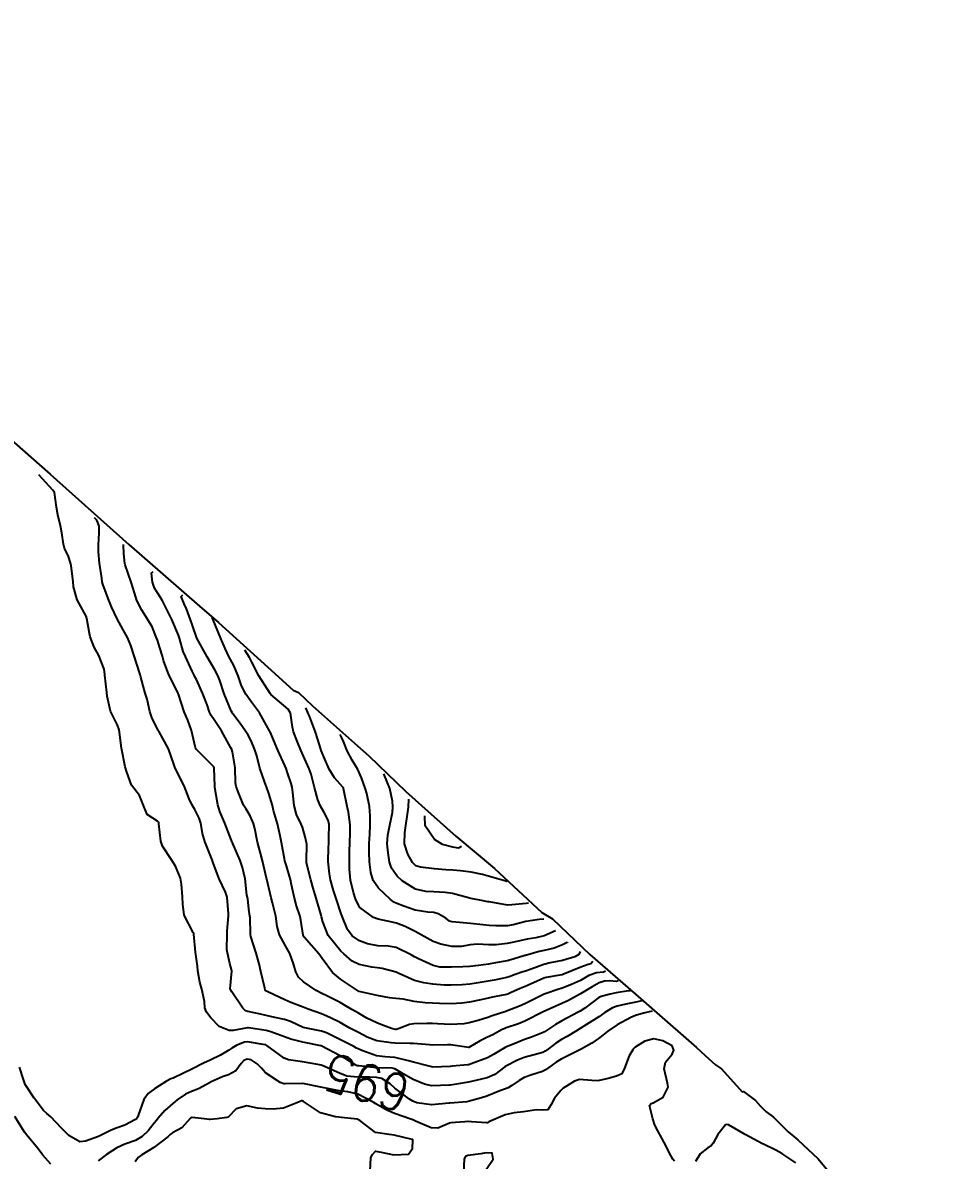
# Model space of a CAD drawing. Header units: metres. Extents: x 298520 to 308411, y 7433745 to 7450750.
# Drawn here: x 301722.7 to 301821, y 7442769.8 to 7442893 of the extents above; entities that cross this region are included whole.
import ezdxf
from ezdxf.enums import TextEntityAlignment as Align

# ---------------------------------------------------------------- set-up
doc = ezdxf.new("R2010")
doc.units = ezdxf.units.M
doc.header["$LTSCALE"] = 10
doc.linetypes.add('DASHED', pattern=[0.75, 0.5, -0.25])
for name, color, linetype in [('Area', 45, 'Continuous'), ('Cotas', 45, 'Continuous'), ('Curvas de Nivel 1m', 11, 'Continuous'), ('Curvas de Nivel 5m', 15, 'Continuous'), ('Vias Secundárias', 230, 'DASHED')]:
    doc.layers.add(name, color=color, linetype=linetype)
doc.styles.add('Style-STANDARD', font='STANDARD.shx')

msp = doc.modelspace()

# ---------------------------------------------------------------- linework, layer by layer
at = {"layer": 'Area'}
msp.add_polyline3d([(301717.23, 7442851.51, 696.47), (301725.68, 7442844.08, 695.92), (301734.2, 7442836.48, 704.76), (301741.85, 7442829.79, 703.25), (301743.9, 7442828.03, 710.97), (301749.25, 7442823.22, 711.88), (301751.99, 7442820.72, 706), (301752.56, 7442820.46, 709.86), (301754.07, 7442819, 702.07), (301758.95, 7442814.69, 715.44), (301760.19, 7442813.62, 704.77), (301764.19, 7442809.73, 714.01), (301769.61, 7442804.91, 718.71), (301773.77, 7442801.41, 705.8), (301778.9, 7442796.64, 704.25), (301780.06, 7442795.96, 704.24), (301784.1, 7442792.08, 711.77), (301789.04, 7442787.81, 721.65), (301791.08, 7442786.03, 701.97), (301795.66, 7442782.02, 714.9), (301796.61, 7442781.17, 716.5), (301797.71, 7442780.15, 716.26), (301798.36, 7442779.72, 716.29), (301800.59, 7442777.21, 715.84), (301800.73, 7442777.26, 701.48), (301802.06, 7442776.29, 715.9), (301802.58, 7442775.66, 695.7), (301803.15, 7442775.1, 697.02), (301804, 7442774.47, 696.11), (301805.57, 7442772.9, 694.26), (301806.64, 7442772.03, 707.77), (301808.84, 7442769.97, 711.91), (301812, 7442766.14, 694.36)], dxfattribs=at)
at = {"layer": 'Curvas de Nivel 1m', "flags": 128}
for points, elevation in [([(301789.75, 7442787.09), (301789.08, 7442786.95), (301788.01, 7442786.7), (301787.08, 7442786.5), (301786.55, 7442786.32), (301785.73, 7442785.8), (301785.07, 7442785.34), (301783.73, 7442784.5), (301783.06, 7442784.09), (301782.65, 7442783.84), (301781.67, 7442783.23), (301781.04, 7442782.88), (301780.42, 7442782.48), (301779.62, 7442781.87), (301779.28, 7442781.62), (301779.02, 7442781.49), (301778.46, 7442781.33), (301777.01, 7442780.94), (301776.27, 7442780.66), (301775, 7442779.99), (301774.97, 7442779.97), (301774.92, 7442779.93), (301773.81, 7442779.12), (301772.98, 7442778.75), (301772.36, 7442778.58), (301770.98, 7442778.26), (301770.74, 7442778.22), (301769.24, 7442778), (301769.01, 7442777.96), (301768.97, 7442777.96), (301768.93, 7442777.95), (301766.97, 7442777.87), (301766.19, 7442778.04), (301764.99, 7442778.56), (301763.89, 7442779.16), (301763, 7442779.73), (301762.72, 7442779.79), (301761, 7442779.84), (301759.09, 7442780.03), (301759, 7442780.04), (301758.93, 7442780.05), (301758.78, 7442780.12), (301757.67, 7442780.8), (301757.01, 7442781.17), (301755.09, 7442782.17), (301755.02, 7442782.2), (301754.99, 7442782.21), (301753.03, 7442782.59), (301751.75, 7442782.92), (301751.04, 7442783.17), (301749.55, 7442783.73), (301749.05, 7442783.87), (301747.16, 7442784.16), (301747.05, 7442784.16), (301745.47, 7442783.86), (301745.05, 7442783.85), (301743.96, 7442784.3), (301743.06, 7442785.25), (301742.61, 7442785.86), (301742.43, 7442786.32), (301742.39, 7442787.02), (301742.09, 7442788.33), (301741.88, 7442789.09), (301741.68, 7442790.33), (301741.61, 7442790.82), (301741.42, 7442792.34), (301741.22, 7442794.29), (301741.22, 7442794.34), (301741.23, 7442794.39), (301741.17, 7442794.48), (301740.18, 7442796.35), (301740.02, 7442797.54), (301739.99, 7442798.35), (301739.88, 7442799.71), (301739.78, 7442800.35), (301739.26, 7442801.66), (301738.81, 7442802.36), (301737.83, 7442803.83), (301737.64, 7442804.38), (301737.45, 7442806.24), (301737.43, 7442806.38), (301737.31, 7442806.52), (301736.18, 7442807.26), (301735.7, 7442808.4), (301735.35, 7442809.31), (301734.47, 7442810.42), (301733.96, 7442811.84), (301733.81, 7442812.43), (301733.41, 7442814.43), (301733.16, 7442816.43), (301732.95, 7442816.92), (301732.22, 7442818.44), (301731.86, 7442820.07), (301731.8, 7442820.45), (301731.6, 7442822.35), (301731.59, 7442822.45), (301731.51, 7442823), (301730.96, 7442824.46), (301730.45, 7442825.38), (301730.01, 7442826.47), (301729.92, 7442826.84), (301729.66, 7442828.48), (301729.58, 7442828.71), (301728.6, 7442830.49), (301728.21, 7442831.9), (301728.15, 7442832.49), (301727.95, 7442834.19), (301727.89, 7442834.5), (301727.66, 7442835.2), (301727.23, 7442836.07), (301727.12, 7442836.51), (301726.93, 7442837.75), (301726.78, 7442838.51), (301726.52, 7442839.7), (301726.36, 7442840.51), (301726.15, 7442842.1), (301725.97, 7442842.37), (301724.44, 7442844.04)], 696), ([(301788.53, 7442788.19), (301788.49, 7442788.17), (301788.3, 7442788.17), (301786.95, 7442787.93), (301786.32, 7442787.8), (301785.35, 7442787.55), (301785.09, 7442787.43), (301783.55, 7442786.3), (301783.07, 7442785.96), (301783, 7442785.91), (301782.86, 7442785.84), (301781.06, 7442784.92), (301780.39, 7442784.53), (301779.41, 7442783.88), (301779.2, 7442783.73), (301779.05, 7442783.64), (301777.8, 7442783.14), (301777.04, 7442782.88), (301776.33, 7442782.62), (301775.03, 7442782.07), (301774.93, 7442782.03), (301774.76, 7442781.93), (301773.68, 7442781.28), (301773.01, 7442780.91), (301771.27, 7442780.24), (301771, 7442780.16), (301770.85, 7442780.14), (301769.22, 7442780), (301769.02, 7442779.98), (301769, 7442779.98), (301767.12, 7442779.91), (301767, 7442779.92), (301766.55, 7442780.03), (301765.01, 7442780.43), (301764.48, 7442780.58), (301763.01, 7442780.95), (301761.95, 7442781.02), (301761.01, 7442781.13), (301759.43, 7442781.71), (301759.02, 7442781.88), (301758.86, 7442781.96), (301758.55, 7442782.13), (301757.03, 7442782.9), (301755.61, 7442783.6), (301755.05, 7442783.8), (301753.05, 7442784.19), (301751.69, 7442784.84), (301751.06, 7442785.05), (301750.01, 7442785.28), (301749.07, 7442785.49), (301748.45, 7442785.63), (301747.07, 7442785.92), (301746.81, 7442786), (301746.54, 7442786.27), (301745.35, 7442788.04), (301745.19, 7442788.29), (301745.17, 7442788.36), (301745.33, 7442790.29), (301745.31, 7442790.48), (301745.13, 7442791.13), (301744.86, 7442792.29), (301744.82, 7442792.62), (301744.83, 7442794.29), (301744.85, 7442794.62), (301745, 7442796.29), (301745, 7442796.49), (301744.85, 7442798.29), (301744.67, 7442798.85), (301743.98, 7442800.3), (301743.26, 7442802.21), (301743.24, 7442802.29), (301743.23, 7442802.31), (301743.21, 7442802.36), (301742.41, 7442804.32), (301742.16, 7442805.18), (301741.97, 7442806.33), (301741.82, 7442806.84), (301741.33, 7442807.78), (301741.01, 7442808.34), (301740.74, 7442808.95), (301740.18, 7442810.35), (301739.38, 7442811.92), (301739.16, 7442812.36), (301739.05, 7442812.7), (301738.48, 7442814.37), (301737.43, 7442816.26), (301737.38, 7442816.33), (301737.35, 7442816.38), (301736.72, 7442817.66), (301736.48, 7442818.39), (301736.16, 7442819.72), (301735.96, 7442820.4), (301735.85, 7442820.77), (301735.5, 7442822.11), (301735.42, 7442822.41), (301735.39, 7442822.53), (301734.78, 7442824.42), (301734.42, 7442825.55), (301734.04, 7442826.43), (301733.56, 7442827.25), (301732.92, 7442828.44), (301732.31, 7442829.72), (301732.01, 7442830.45), (301731.61, 7442831.5), (301731.37, 7442832.2), (301731.32, 7442832.45), (301731.26, 7442832.82), (301731.01, 7442834.46), (301730.9, 7442835.7), (301730.89, 7442836.46), (301730.97, 7442837.75), (301730.97, 7442838.46), (301730.85, 7442838.88), (301730.71, 7442839.13), (301730.48, 7442839.38)], 697), ([(301787.16, 7442789.25), (301787.01, 7442789.18), (301786.24, 7442789.23), (301785.7, 7442789.22), (301785.11, 7442789.01), (301784.35, 7442788.58), (301783.09, 7442787.84), (301781.81, 7442787.13), (301781.08, 7442786.79), (301780.43, 7442786.51), (301779.07, 7442785.88), (301777.06, 7442784.89), (301776.37, 7442784.6), (301775.06, 7442784.17), (301774.89, 7442784.1), (301774.56, 7442783.93), (301773.59, 7442783.4), (301773.04, 7442783.14), (301772.23, 7442782.76), (301771.02, 7442782.02), (301770.99, 7442782.01), (301769.03, 7442782.31), (301768.7, 7442782.33), (301767.03, 7442782.29), (301766.76, 7442782.3), (301765.03, 7442782.45), (301764.63, 7442782.45), (301763.03, 7442782.48), (301762.59, 7442782.52), (301761.03, 7442782.76), (301759.99, 7442783.16), (301759.05, 7442783.65), (301758.13, 7442784.13), (301757.43, 7442784.52), (301757.06, 7442784.72), (301755.95, 7442785.28), (301755.07, 7442785.67), (301753.62, 7442786.18), (301753.07, 7442786.38), (301751.75, 7442786.88), (301751.09, 7442787.17), (301749.32, 7442788.02), (301749.1, 7442788.13), (301748.97, 7442788.24), (301748.9, 7442788.45), (301748.5, 7442790.25), (301748.3, 7442791.08), (301747.99, 7442792.25), (301747.4, 7442794.03), (301747.36, 7442794.26), (301747.32, 7442796.13), (301747.31, 7442796.26), (301747.2, 7442796.99), (301747.06, 7442798.11), (301747.03, 7442798.26), (301746.98, 7442798.5), (301746.78, 7442800.27), (301746.49, 7442801.51), (301746.23, 7442802.28), (301745.41, 7442804.17), (301745.36, 7442804.29), (301745.34, 7442804.33), (301745.29, 7442804.45), (301744.57, 7442806.3), (301744.06, 7442807.57), (301743.82, 7442808.31), (301743.51, 7442810.16), (301743.5, 7442810.31), (301743.43, 7442812.26), (301743.43, 7442812.31), (301743.38, 7442812.41), (301741.48, 7442814.34), (301741.45, 7442814.38), (301741.41, 7442814.48), (301740.98, 7442816.34), (301740.57, 7442817.47), (301740.19, 7442818.35), (301739.57, 7442820.27), (301739.54, 7442820.36), (301739.52, 7442820.4), (301739.48, 7442820.47), (301738.51, 7442822.37), (301737.96, 7442823.94), (301737.83, 7442824.38), (301737.54, 7442825.3), (301737.29, 7442826.12), (301737.2, 7442826.39), (301736.73, 7442827.56), (301736.22, 7442828.4), (301735.59, 7442829.36), (301735.07, 7442830.42), (301734.79, 7442831.24), (301734.43, 7442832.42), (301733.79, 7442834.29), (301733.76, 7442834.43), (301733.66, 7442835.46), (301733.6, 7442836.43), (301733.6, 7442836.5)], 698), ([(301785.79, 7442790.3), (301785.57, 7442790.17), (301784.83, 7442790.11), (301784, 7442789.83), (301783.47, 7442789.48), (301783.11, 7442789.28), (301782.11, 7442788.85), (301781.1, 7442788.46), (301780.66, 7442788.31), (301779.37, 7442787.88), (301779.17, 7442787.8), (301779.09, 7442787.77), (301778.86, 7442787.65), (301777.08, 7442786.77), (301776.49, 7442786.5), (301775.07, 7442785.95), (301775.06, 7442785.95), (301775, 7442785.93), (301773.55, 7442785.47), (301773.07, 7442785.29), (301772.03, 7442784.94), (301771.06, 7442784.69), (301770.45, 7442784.59), (301769.06, 7442784.53), (301767.61, 7442784.58), (301767.06, 7442784.62), (301766.45, 7442784.64), (301765.06, 7442784.6), (301764.59, 7442784.52), (301763.47, 7442784.07), (301763.15, 7442783.97), (301763.05, 7442783.97), (301762.65, 7442784.08), (301761.49, 7442784.53), (301761.06, 7442784.69), (301759.97, 7442785.21), (301759.07, 7442785.73), (301758.82, 7442785.87), (301758.35, 7442786.13), (301757.54, 7442786.61), (301757.08, 7442786.88), (301755.63, 7442787.62), (301755.09, 7442787.87), (301754.49, 7442788.18), (301753.11, 7442789.12), (301752.56, 7442789.64), (301752.27, 7442790.2), (301752.03, 7442791.1), (301751.64, 7442792.21), (301751.16, 7442793.04), (301750.52, 7442794.23), (301750.27, 7442795.14), (301750.09, 7442796.23), (301749.75, 7442797.69), (301749.61, 7442798.24), (301749.24, 7442799.78), (301749.13, 7442800.24), (301749.11, 7442800.37), (301748.68, 7442802.25), (301748.44, 7442803.08), (301748.11, 7442804.25), (301747.82, 7442805.74), (301747.7, 7442806.26), (301747.32, 7442807.11), (301746.88, 7442807.82), (301746.61, 7442808.27), (301746.11, 7442809.52), (301745.82, 7442810.28), (301745.75, 7442810.67), (301745.7, 7442812.29), (301745.41, 7442814.02), (301745.33, 7442814.29), (301745.25, 7442814.46), (301744.24, 7442816.3), (301743.44, 7442817.51), (301743.1, 7442817.97), (301742.93, 7442818.32), (301742.66, 7442819.12), (301742.2, 7442820.32), (301741.5, 7442821.87), (301741.34, 7442822.17), (301741.27, 7442822.33), (301741.06, 7442822.78), (301740.31, 7442824.35), (301740.08, 7442824.9), (301739.66, 7442826.36), (301739.64, 7442826.44), (301739.56, 7442826.65), (301738.83, 7442828.37), (301738.1, 7442829.87), (301737.83, 7442830.38), (301737.61, 7442830.73), (301736.96, 7442831.74), (301736.74, 7442832.39), (301736.65, 7442833.38), (301736.81, 7442833.52)], 699), ([(301783.06, 7442792.41), (301782.9, 7442792.09), (301782.5, 7442791.84), (301781.14, 7442791.44), (301779.83, 7442791.18), (301779.13, 7442791.01), (301777.74, 7442790.51), (301777.13, 7442790.29), (301776.84, 7442790.2), (301776.04, 7442789.92), (301775.36, 7442789.68), (301775.12, 7442789.61), (301773.74, 7442789.32), (301773.11, 7442789.22), (301772.03, 7442789.04), (301771.11, 7442788.89), (301770.28, 7442788.81), (301769.1, 7442788.77), (301768.34, 7442788.78), (301767.11, 7442788.88), (301766.13, 7442789.02), (301765.11, 7442789.27), (301763.37, 7442790.07), (301763.12, 7442790.18), (301761.62, 7442790.58), (301761.13, 7442790.66), (301760.5, 7442790.74), (301759.13, 7442791.01), (301758.37, 7442791.37), (301757.47, 7442792.15), (301757.15, 7442792.47), (301755.79, 7442794.16), (301755.19, 7442795.64), (301755.07, 7442796.17), (301755.03, 7442796.34), (301754.47, 7442798.18), (301754.14, 7442799.27), (301753.88, 7442800.18), (301753.44, 7442802.01), (301753.42, 7442802.19), (301753.45, 7442804.03), (301753.44, 7442804.19), (301753.3, 7442804.82), (301752.98, 7442805.87), (301752.84, 7442806.2), (301752.36, 7442807.24), (301752.1, 7442808.21), (301751.94, 7442809.63), (301751.86, 7442810.21), (301751.76, 7442810.61), (301751.38, 7442811.78), (301751.21, 7442812.22), (301751.07, 7442812.54), (301750.33, 7442814.23), (301749.49, 7442816.19), (301749.46, 7442816.24), (301749.43, 7442816.31), (301748.35, 7442818.25), (301747.47, 7442819.43), (301746.85, 7442820.27), (301746.4, 7442821.18), (301746.03, 7442822.28), (301745.52, 7442823.46), (301745.07, 7442824.29), (301744.62, 7442825.22), (301744.15, 7442826.3), (301743.57, 7442827.73), (301743.32, 7442828.31), (301743.25, 7442828.47), (301743.23, 7442828.54), (301743.25, 7442828.56)], 701), ([(301781.69, 7442793.46), (301781.64, 7442793.38), (301781.16, 7442793.13), (301780.24, 7442792.78), (301779.15, 7442792.54), (301778.61, 7442792.43), (301777.14, 7442792), (301777.07, 7442791.98), (301776.85, 7442791.91), (301775.54, 7442791.52), (301775.14, 7442791.42), (301773.89, 7442791.19), (301773.13, 7442791.06), (301772.07, 7442790.91), (301771.13, 7442790.81), (301770.35, 7442790.77), (301769.13, 7442790.73), (301767.85, 7442790.74), (301767.13, 7442790.9), (301765.55, 7442791.63), (301765.14, 7442791.84), (301764.77, 7442792.05), (301763.15, 7442792.87), (301762.26, 7442792.98), (301761.16, 7442793.03), (301760.03, 7442793.24), (301759.16, 7442793.56), (301758.36, 7442794.13), (301757.85, 7442794.81), (301757.32, 7442796.15), (301757.29, 7442796.24), (301757.2, 7442796.51), (301756.64, 7442798.16), (301756.35, 7442799.04), (301756.03, 7442800.16), (301755.91, 7442800.82), (301755.79, 7442802.16), (301755.8, 7442803.65), (301755.83, 7442804.16), (301755.85, 7442804.71), (301755.87, 7442806.16), (301755.77, 7442806.62), (301755.33, 7442807.45), (301754.94, 7442808.17), (301754.67, 7442808.85), (301754.28, 7442810.18), (301753.93, 7442811.63), (301753.73, 7442812.19), (301753.39, 7442812.92), (301752.81, 7442814.2), (301752.42, 7442815.2), (301752.03, 7442816.21), (301751.91, 7442816.69), (301751.68, 7442818.22), (301751.46, 7442818.66), (301749.57, 7442820.24), (301749.48, 7442820.34), (301748.25, 7442822.25), (301747.52, 7442823.73), (301747.27, 7442824.26), (301746.76, 7442825.05)], 702), ([(301780.4, 7442794.65), (301779.18, 7442794.13), (301778.26, 7442793.89), (301777.34, 7442793.74), (301777.17, 7442793.71), (301775.71, 7442793.38), (301775.16, 7442793.28), (301773.95, 7442793.15), (301773.16, 7442793.13), (301771.93, 7442793.2), (301771.16, 7442793.14), (301770.2, 7442792.95), (301769.16, 7442792.95), (301767.97, 7442793.2), (301767.16, 7442793.49), (301766.17, 7442794.04), (301765.18, 7442794.59), (301764.11, 7442795.14), (301763.19, 7442795.49), (301762.7, 7442795.59), (301761.19, 7442795.92), (301760.69, 7442796.11), (301759.2, 7442797.17), (301758.87, 7442797.79), (301758.75, 7442798.13), (301758.53, 7442798.82), (301758.21, 7442800.13), (301758.07, 7442801.32), (301758.07, 7442802.13), (301758.1, 7442803.31), (301758.13, 7442804.13), (301758.16, 7442805.27), (301758.14, 7442806.13), (301757.96, 7442807.51), (301757.84, 7442808.13), (301757.45, 7442810.05), (301757.42, 7442810.14), (301757.36, 7442810.22), (301756.45, 7442811.23), (301755.9, 7442812.16), (301755.4, 7442813.24), (301755, 7442814.17), (301754.82, 7442814.78), (301754.42, 7442816.18), (301753.74, 7442817.89), (301753.67, 7442818.04), (301753.34, 7442818.79)], 703), ([(301779.14, 7442795.93), (301778.63, 7442795.89), (301777.19, 7442795.67), (301775.82, 7442795.29), (301775.19, 7442795.18), (301773.93, 7442795.2), (301773.19, 7442795.24), (301772.52, 7442795.3), (301771.19, 7442795.44), (301769.59, 7442795.6), (301769.19, 7442795.63), (301768.91, 7442795.72), (301768.51, 7442796.01), (301767.69, 7442796.51), (301767.2, 7442796.63), (301766.58, 7442796.66), (301765.2, 7442796.88), (301763.95, 7442797.32), (301763.21, 7442797.61), (301762.9, 7442797.76), (301762.47, 7442798.08), (301761.23, 7442799.28), (301760.64, 7442800.11), (301760.4, 7442800.96), (301760.25, 7442802.11), (301760.2, 7442803.19), (301760.23, 7442804.11), (301760.3, 7442805.12), (301760.33, 7442806.11), (301760.32, 7442807.11), (301760.25, 7442808.11), (301759.96, 7442809.51), (301759.77, 7442810.12), (301759.37, 7442811.23), (301758.97, 7442812.12), (301758.39, 7442813.14), (301757.84, 7442814.14), (301757.42, 7442815.15), (301757.21, 7442815.63), (301757.06, 7442815.92)], 704), ([(301775.14, 7442800.01), (301775.12, 7442800.01), (301775.02, 7442800.05), (301772.48, 7442800.74), (301771.25, 7442801.01), (301770.1, 7442801.14), (301769.26, 7442801.22), (301768.52, 7442801.27), (301767.26, 7442801.38), (301765.76, 7442801.54), (301765.26, 7442801.7), (301764.91, 7442802.05), (301764.39, 7442802.94), (301764.03, 7442804.06), (301764.08, 7442805.29), (301764.18, 7442806.06), (301764.34, 7442807.04), (301764.49, 7442808.06), (301764.5, 7442808.91)], 706), ([(301770.22, 7442803.79), (301769.87, 7442803.61), (301769.66, 7442803.63), (301769.29, 7442803.71), (301768.17, 7442804.02), (301767.3, 7442804.55), (301766.28, 7442806.04), (301766.24, 7442807.12)], 707), ([(301793.29, 7442769.71), (301793.1, 7442769.93), (301792.89, 7442770.34), (301792.17, 7442771.73), (301791.26, 7442773.41), (301791.12, 7442773.74), (301790.94, 7442774.31), (301790.57, 7442775.74), (301790.75, 7442775.95), (301790.96, 7442776.02), (301792.04, 7442776.65), (301792.58, 7442777.72), (301792.52, 7442778.18), (301792.16, 7442779.73), (301792.31, 7442780.43), (301793.02, 7442781.32), (301793.19, 7442781.72), (301793.03, 7442782.19), (301792.03, 7442782.74), (301791.04, 7442782.97), (301790.07, 7442782.72), (301789.03, 7442782.06), (301788.87, 7442781.92), (301788.75, 7442781.76), (301788.38, 7442781.13), (301787.85, 7442779.78), (301787.58, 7442779.19), (301786.99, 7442778.92), (301786.11, 7442778.67), (301784.98, 7442778.43), (301784.33, 7442778.47), (301782.98, 7442778.57), (301782.45, 7442778.37), (301781.57, 7442777.85), (301781.21, 7442777.62), (301780.97, 7442777.37), (301780.28, 7442776.55), (301779.91, 7442775.87), (301779.56, 7442775.26), (301778.95, 7442775.25), (301778.32, 7442775.26), (301776.94, 7442775.05), (301775.92, 7442774.94), (301774.94, 7442774.74), (301773.18, 7442773.96), (301773.01, 7442773.88), (301772.93, 7442773.87), (301771.29, 7442773.98), (301770.93, 7442774), (301770.91, 7442774), (301770.58, 7442773.98), (301769.06, 7442773.87), (301768.93, 7442773.83), (301767.64, 7442773.3), (301766.92, 7442773.34), (301765.23, 7442774.05), (301764.93, 7442774.18), (301764.74, 7442774.25), (301762.94, 7442774.89), (301762.11, 7442775.25), (301760.95, 7442775.91), (301760.64, 7442776.1), (301758.97, 7442776.96), (301757.89, 7442777.21), (301756.97, 7442777.34), (301755.53, 7442777.61), (301754.98, 7442777.72), (301753.04, 7442778.13), (301752.98, 7442778.14), (301751.11, 7442778.09), (301750.98, 7442778.09), (301750.58, 7442778.22), (301748.99, 7442779.3), (301748.54, 7442779.78), (301748.1, 7442780.25), (301747.43, 7442780.68), (301747.01, 7442780.75), (301746.66, 7442780.62), (301746.36, 7442780.28), (301745.78, 7442779.49), (301744.99, 7442779.08), (301744.41, 7442778.88), (301743.12, 7442778.31), (301743.03, 7442778.26), (301742.98, 7442778.24), (301741.75, 7442777.55), (301740.97, 7442777.25), (301740.34, 7442776.97), (301739.42, 7442776.36), (301739.16, 7442776.15), (301738.95, 7442775.98), (301738.1, 7442775.21), (301737.38, 7442774.38), (301737.17, 7442774.13), (301736.92, 7442773.84), (301736.28, 7442773.02), (301735.64, 7442772.4), (301734.9, 7442771.97), (301733.76, 7442771.56), (301732.89, 7442771.17), (301731.77, 7442770.45), (301730.88, 7442769.76)], 694), ([(301760.33, 7442768.64), (301760.4, 7442770.1), (301760.56, 7442770.43), (301760.89, 7442770.81), (301761.51, 7442770.71), (301762.89, 7442770.4), (301764.46, 7442770.49), (301764.89, 7442771.08), (301764.96, 7442771.99), (301764.93, 7442772.05), (301764.9, 7442772.07), (301764.88, 7442772.08), (301762.91, 7442772.54), (301762.37, 7442772.61), (301760.91, 7442772.83), (301759.19, 7442774.12), (301758.93, 7442774.25), (301757.23, 7442774.44), (301756.94, 7442774.48), (301756.57, 7442774.52), (301754.94, 7442774.97), (301753.1, 7442776.19), (301752.95, 7442776.25), (301752.89, 7442776.26), (301752.75, 7442776.19), (301750.95, 7442775.44), (301749.83, 7442775.34), (301748.94, 7442775.37), (301748.13, 7442775.44), (301746.95, 7442775.71), (301745.83, 7442775.4), (301744.94, 7442774.5), (301744.8, 7442774.43), (301743.74, 7442774.3), (301743, 7442774.24), (301742.93, 7442774.24), (301742.36, 7442774.32), (301741.05, 7442774.45), (301740.93, 7442774.42), (301740.88, 7442774.39), (301740.83, 7442774.34), (301739.94, 7442773.33), (301738.91, 7442772.78), (301738.67, 7442772.6), (301738.42, 7442772.36), (301736.89, 7442771.19), (301735.59, 7442770.4), (301735.19, 7442770.1), (301734.88, 7442769.64)], 693), ([(301725.74, 7442769.38), (301724.88, 7442770.38), (301724.78, 7442770.53), (301724.38, 7442771.04), (301723.14, 7442772.55), (301722.91, 7442772.87), (301721.84, 7442774.57)], 694), ([(301806.43, 7442769.55), (301804.89, 7442770.54), (301804.23, 7442770.91), (301802.9, 7442771.55), (301802.81, 7442771.6), (301800.92, 7442772.6), (301799.12, 7442773.64), (301798.93, 7442773.7), (301798.78, 7442773.64), (301797.97, 7442772.61), (301797.47, 7442771.66), (301797.22, 7442771.35), (301796.9, 7442771.15), (301796.04, 7442770.53), (301795.56, 7442769.68)], 694), ([(301772.87, 7442768.82), (301773.64, 7442769.95), (301773.52, 7442770.58), (301772.89, 7442770.61), (301772.32, 7442770.53), (301770.89, 7442770.34), (301770.64, 7442770.22), (301770.5, 7442769.98), (301770.44, 7442768.41)], 693)]:
    msp.add_lwpolyline(points, dxfattribs=dict(at, elevation=elevation))
at = {"layer": 'Curvas de Nivel 5m', "flags": 128}
for points, elevation in [([(301784.43, 7442791.35), (301784.2, 7442791.1), (301783.94, 7442791.01), (301783.13, 7442790.72), (301781.19, 7442789.93), (301781.12, 7442789.91), (301781.09, 7442789.9), (301780.86, 7442789.86), (301779.39, 7442789.6), (301779.12, 7442789.52), (301778, 7442789.01), (301777.1, 7442788.64), (301776.58, 7442788.43), (301775.5, 7442787.93), (301775.23, 7442787.79), (301775.09, 7442787.75), (301773.56, 7442787.47), (301773.09, 7442787.37), (301772.29, 7442787.17), (301771.08, 7442786.93), (301770.25, 7442786.81), (301769.08, 7442786.74), (301767.84, 7442786.78), (301767.08, 7442786.83), (301766.26, 7442786.86), (301765.08, 7442787), (301763.9, 7442787.25), (301763.09, 7442787.34), (301762.41, 7442787.4), (301761.09, 7442787.67), (301759.13, 7442788.08), (301759.09, 7442788.09), (301759.05, 7442788.12), (301757.11, 7442789.44), (301756.25, 7442790.16), (301755.14, 7442791.65), (301754.76, 7442792.17), (301753.17, 7442793.97), (301753.05, 7442794.19), (301752.81, 7442795.82), (301752.74, 7442796.2), (301752.36, 7442797.36), (301752.13, 7442798.21), (301751.82, 7442799.63), (301751.68, 7442800.21), (301751.59, 7442800.56), (301751.26, 7442801.69), (301751.1, 7442802.22), (301751.04, 7442802.45), (301750.71, 7442804.23), (301750.58, 7442804.94), (301750.28, 7442806.23), (301749.87, 7442807.69), (301749.73, 7442808.24), (301749.35, 7442809.54), (301749.1, 7442810.24), (301748.91, 7442810.7), (301748.38, 7442812.25), (301748.06, 7442813.6), (301747.85, 7442814.26), (301747.42, 7442815.21), (301747.07, 7442815.9), (301746.84, 7442816.27), (301746.25, 7442817.09), (301745.45, 7442818.15), (301745.37, 7442818.29), (301745.28, 7442818.46), (301744.52, 7442820.3), (301744.03, 7442821.77), (301743.84, 7442822.31), (301743.51, 7442822.92), (301742.67, 7442824.32), (301741.55, 7442826.33), (301741.04, 7442827.81), (301740.85, 7442828.34), (301740.42, 7442829.52), (301740.18, 7442830.06), (301739.84, 7442830.86), (301740.03, 7442831.04)], 700), ([(301777.48, 7442797.64), (301777.21, 7442797.62), (301775.67, 7442797.46), (301775.21, 7442797.45), (301773.41, 7442797.75), (301773.21, 7442797.78), (301773.06, 7442797.8), (301772.2, 7442797.97), (301771.22, 7442798.16), (301770.98, 7442798.22), (301769.22, 7442798.7), (301768.43, 7442798.81), (301767.23, 7442798.89), (301766.34, 7442798.93), (301765.23, 7442799.17), (301763.8, 7442800.06), (301763.25, 7442800.59), (301762.62, 7442801.44), (301762.4, 7442802.08), (301762.27, 7442803.1), (301762.18, 7442804.09), (301762.23, 7442805.02), (301762.44, 7442806.08), (301762.73, 7442807.48), (301762.79, 7442808.08), (301762.75, 7442808.68), (301762.44, 7442810.08), (301761.81, 7442811.65)], 705), ([(301790.87, 7442785.95), (301789.92, 7442785.75), (301789.07, 7442785.49), (301788.56, 7442785.26), (301787.06, 7442784.48), (301786.04, 7442783.8), (301785.5, 7442783.35), (301785.04, 7442783), (301784.34, 7442782.51), (301783.16, 7442781.84), (301783.02, 7442781.77), (301781.74, 7442781.13), (301781.01, 7442780.76), (301780.45, 7442780.42), (301779.66, 7442779.87), (301779.29, 7442779.59), (301779, 7442779.43), (301777.82, 7442779.07), (301776.99, 7442778.76), (301776.44, 7442778.46), (301775.66, 7442777.92), (301775.25, 7442777.65), (301774.97, 7442777.54), (301774.36, 7442777.33), (301772.96, 7442776.77), (301772.36, 7442776.57), (301770.95, 7442776.18), (301770.79, 7442776.15), (301768.95, 7442776.01), (301768.86, 7442776), (301766.95, 7442775.82), (301765.38, 7442776.05), (301764.96, 7442776.22), (301764.57, 7442776.44), (301762.98, 7442777.62), (301762.48, 7442778.08), (301761.57, 7442778.68), (301760.99, 7442778.79), (301760.29, 7442778.81), (301758.99, 7442778.82), (301757.79, 7442778.94), (301756.99, 7442779.23), (301755.11, 7442780.06), (301755, 7442780.1), (301754.67, 7442780.17), (301753.01, 7442780.47), (301751.49, 7442780.7), (301751.01, 7442780.88), (301749.15, 7442782.24), (301749.02, 7442782.3), (301748.95, 7442782.32), (301747.03, 7442782.63), (301746.7, 7442782.6), (301745.89, 7442782.28), (301745.33, 7442781.97), (301745.02, 7442781.75), (301744.13, 7442781.18), (301743.01, 7442780.65), (301742.28, 7442780.32), (301741, 7442779.69), (301740.1, 7442779.24), (301738.99, 7442778.72), (301738.73, 7442778.62), (301738.28, 7442778.37), (301737.48, 7442777.87), (301736.97, 7442777.56), (301736.3, 7442777.05), (301735.83, 7442776.4), (301735.21, 7442774.68), (301735.08, 7442774.41), (301735.02, 7442774.32), (301734.93, 7442774.24), (301733.74, 7442773.61), (301732.92, 7442773.32), (301732.26, 7442773.09), (301731.04, 7442772.46), (301730.9, 7442772.4), (301729.5, 7442771.87), (301728.9, 7442771.82), (301727.69, 7442772.49), (301726.91, 7442773.3), (301725.75, 7442774.52), (301725.3, 7442774.89), (301724.94, 7442775.22), (301723.94, 7442776.54), (301722.98, 7442778.02), (301722.77, 7442778.55), (301722.35, 7442779.91)], 695)]:
    msp.add_lwpolyline(points, dxfattribs=dict(at, elevation=elevation))
at = {"layer": 'Vias Secundárias'}
msp.add_lwpolyline([(301465.55, 7442973.32, 0), (301478.59, 7442967.28, -0.011668)], format="xyb", dxfattribs=at)

# ---------------------------------------------------------------- texts
at = {"layer": 'Cotas', "style": 'Style-STANDARD'}
msp.add_text('695', height=4, rotation=162.4627, dxfattribs=at).set_placement((301759.93, 7442778.2, 695), align=Align.MIDDLE_CENTER)

doc.saveas('drawing.dxf')
